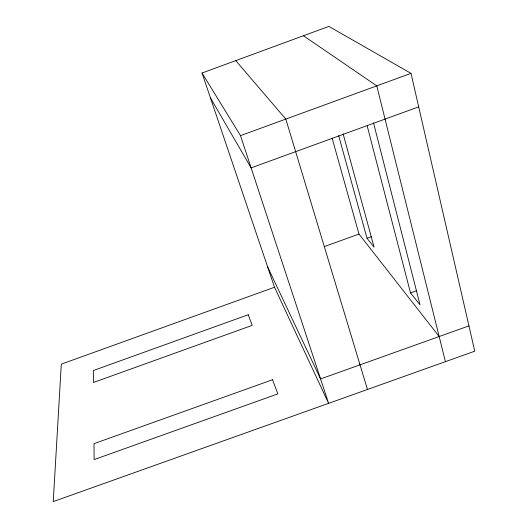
<?xml version="1.0" encoding="UTF-8"?>
<svg xmlns="http://www.w3.org/2000/svg" width="528" height="528" viewBox="0 0 528 528"><rect width="100%" height="100%" fill="white"/><g stroke="black" fill="none" stroke-linecap="round" stroke-linejoin="round"><path stroke-width="0.79" d="M202.033 73.016L328.878 26.4L411.002 73.359L474.758 351.193L53.242 501.6L61.307 364.142L274.52 287.245L328.601 403.346L240.511 135.637L202.033 73.016L274.52 287.245M240.511 135.637L411.002 73.359M418.684 106.847L251.123 167.884L210.481 97.984M324.278 246.602L358.974 234.062L439.177 336.534M338.686 135.683L367.013 238.26L371.646 236.59M367.158 125.776L410.513 292.895L416.678 290.677M468.95 325.888L320.575 378.946L267.689 267.049M303.435 35.752L376.774 85.859L445.427 361.66M235.765 60.614L285.813 119.09L367.462 389.479M367.013 238.26L374.095 247.157L343.075 133.723M410.513 292.895L420.031 304.841L373.494 122.786M359.264 363.508L360.023 364.841M332.119 138.158L358.974 234.062M248.239 314.741L93.357 370.524L93.463 382.477L252.206 325.36L248.239 314.741M272.54 379.738L93.991 443.672L94.129 459.591L277.834 393.895L272.54 379.738"/></g></svg>
